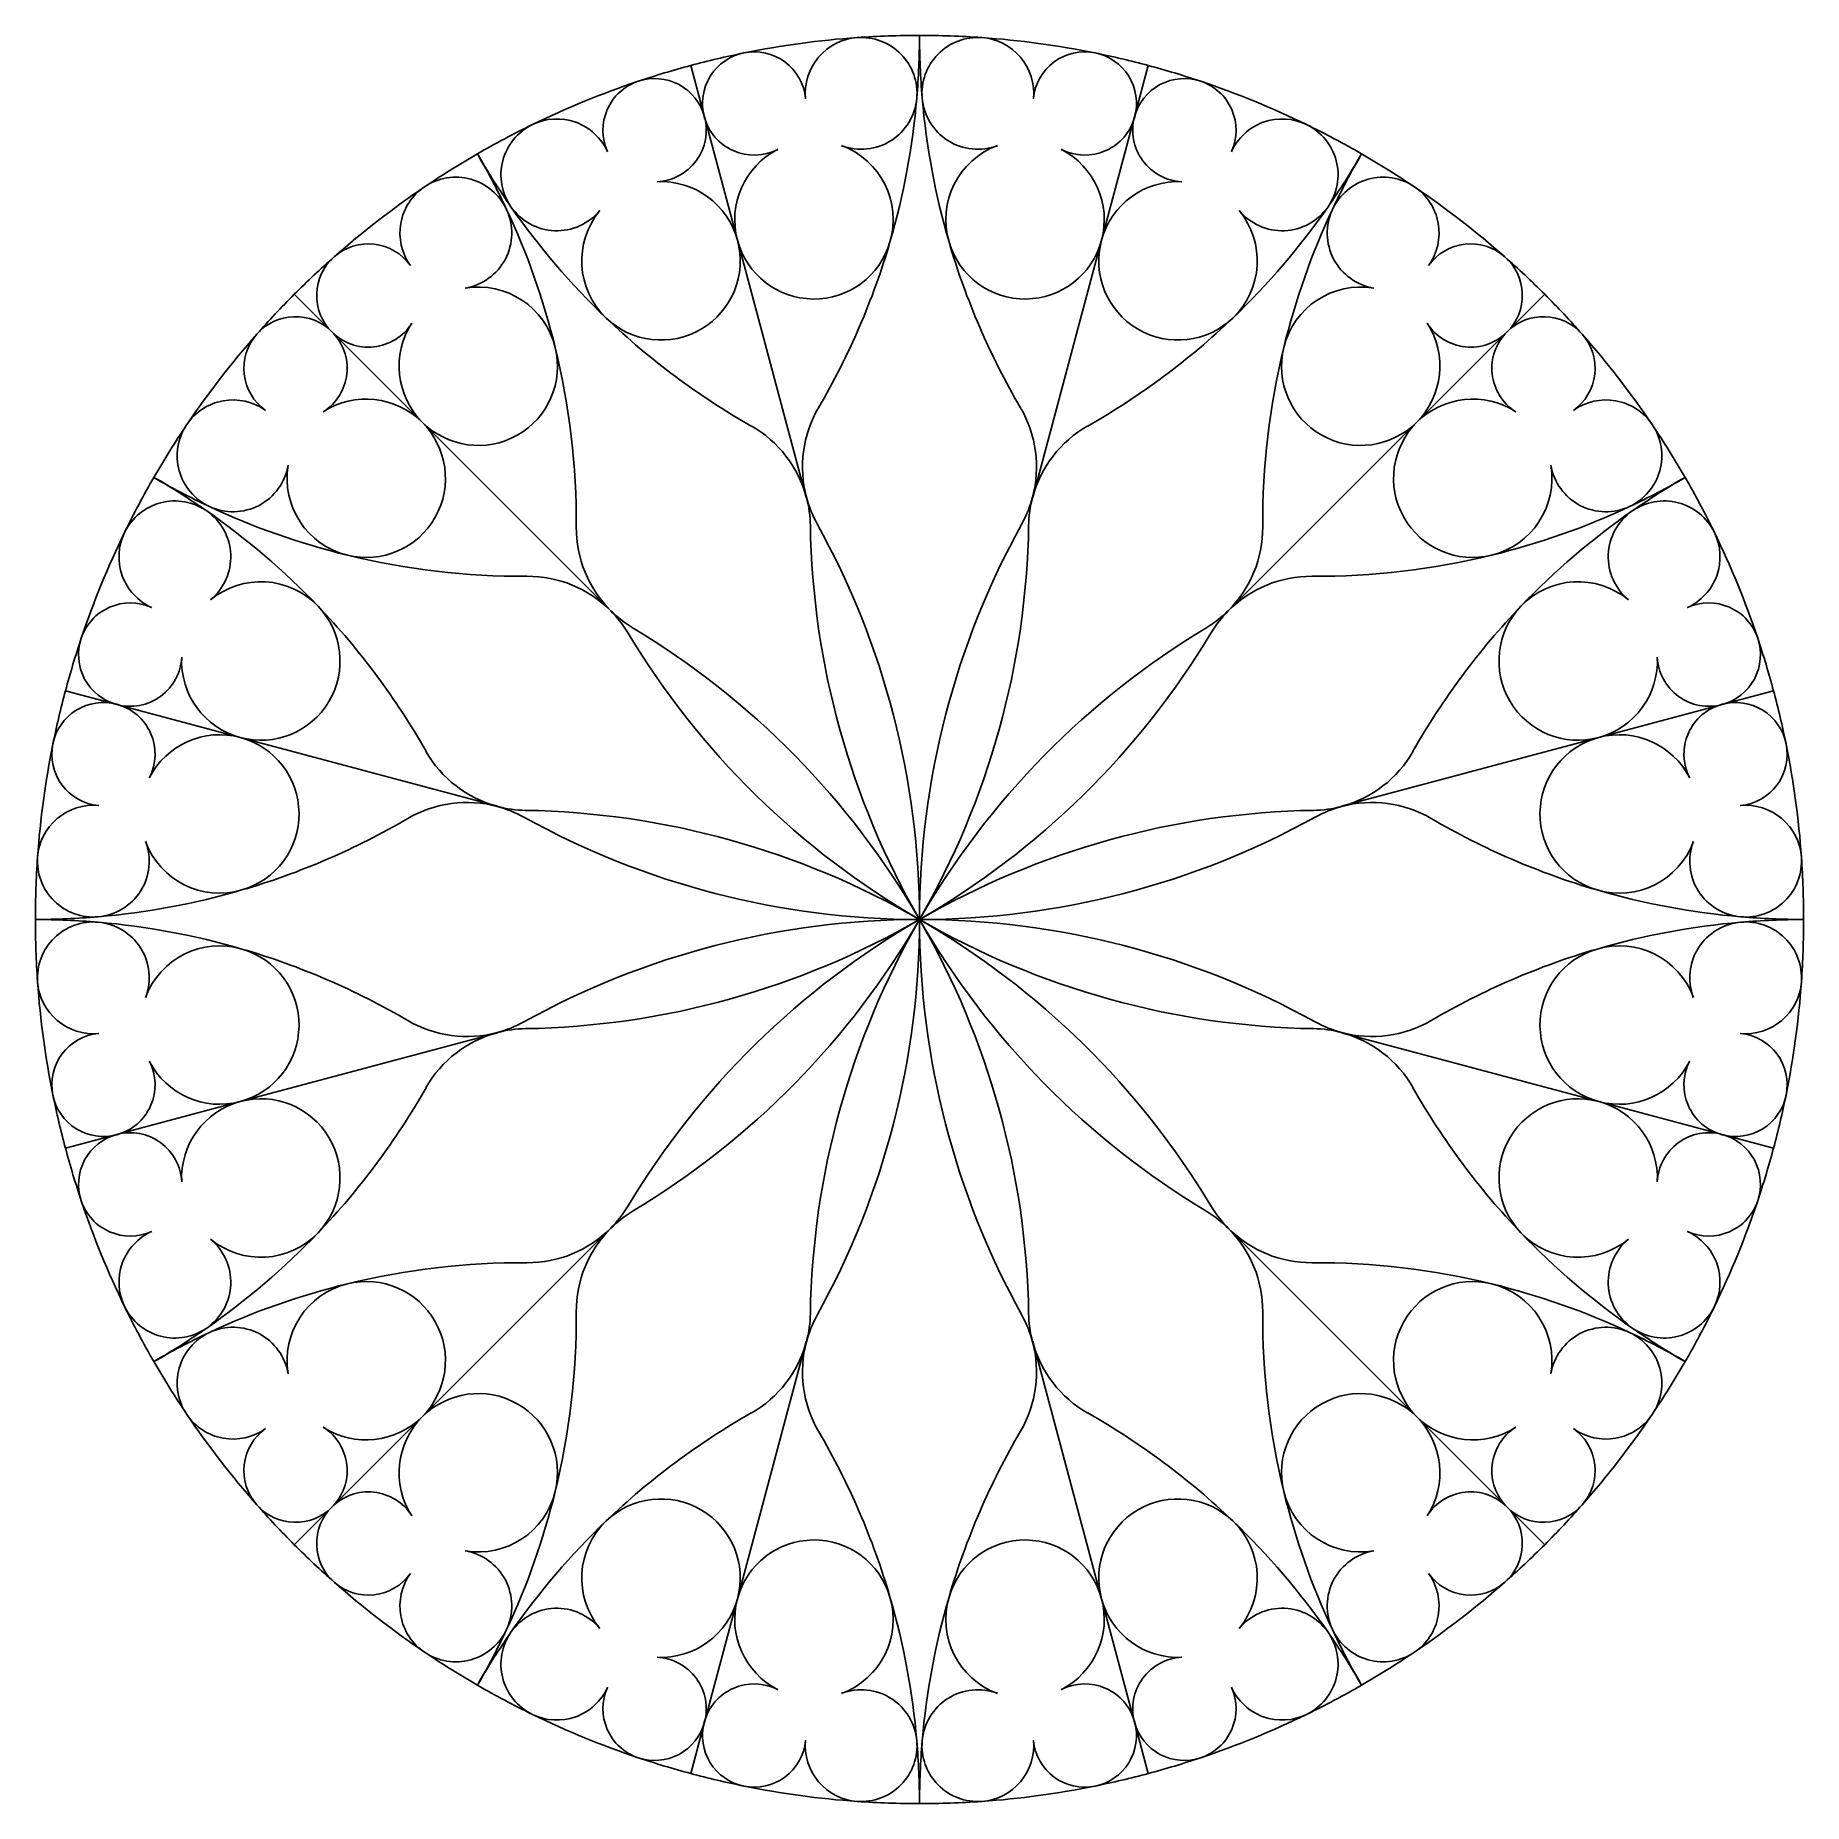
# Model space of a CAD drawing. Extents: x -50 to 50, y -50 to 50.
import ezdxf

# ---------------------------------------------------------------- set-up
doc = ezdxf.new("R2010")
doc.units = 0
doc.layers.add('MODELSKETCH_VISIBLE', color=7, linetype='CONTINUOUS')

msp = doc.modelspace()

# ---------------------------------------------------------------- linework, layer by layer
at = {"layer": 'MODELSKETCH_VISIBLE'}
for p, q in [((-12.16, 45.39), (-12.94, 48.3)), ((-12.16, 45.39), (-12.94, 48.3)), ((12.16, 45.39), (12.94, 48.3)), ((12.16, 45.39), (12.94, 48.3)), ((-10.29, 38.41), (-12.16, 45.39)), ((-10.29, 38.41), (-12.16, 45.39)), ((10.29, 38.41), (12.16, 45.39)), ((10.29, 38.41), (12.16, 45.39)), ((-6.4, 23.87), (-10.29, 38.41)), ((-6.4, 23.87), (-10.29, 38.41)), ((6.4, 23.87), (10.29, 38.41)), ((6.4, 23.87), (10.29, 38.41)), ((-33.23, 33.23), (-35.36, 35.36)), ((-33.23, 33.23), (-35.36, 35.36)), ((33.23, 33.23), (35.36, 35.36)), ((33.23, 33.23), (35.36, 35.36)), ((-28.12, 28.12), (-33.23, 33.23)), ((-28.12, 28.12), (-33.23, 33.23)), ((28.12, 28.12), (33.23, 33.23)), ((28.12, 28.12), (33.23, 33.23)), ((-17.48, 17.48), (-28.12, 28.12)), ((-17.48, 17.48), (-28.12, 28.12)), ((17.48, 17.48), (28.12, 28.12)), ((17.48, 17.48), (28.12, 28.12)), ((-45.39, 12.16), (-48.3, 12.94)), ((-45.39, 12.16), (-48.3, 12.94)), ((-38.41, 10.29), (-45.39, 12.16)), ((-38.41, 10.29), (-45.39, 12.16)), ((38.41, 10.29), (45.39, 12.16)), ((38.41, 10.29), (45.39, 12.16)), ((45.39, 12.16), (48.3, 12.94)), ((45.39, 12.16), (48.3, 12.94)), ((-23.87, 6.4), (-38.41, 10.29)), ((-23.87, 6.4), (-38.41, 10.29)), ((23.87, 6.4), (38.41, 10.29)), ((23.87, 6.4), (38.41, 10.29)), ((-23.87, -6.4), (-38.41, -10.29)), ((-23.87, -6.4), (-38.41, -10.29)), ((23.87, -6.4), (38.41, -10.29)), ((23.87, -6.4), (38.41, -10.29)), ((-38.41, -10.29), (-45.39, -12.16)), ((-38.41, -10.29), (-45.39, -12.16)), ((38.41, -10.29), (45.39, -12.16)), ((38.41, -10.29), (45.39, -12.16)), ((-45.39, -12.16), (-48.3, -12.94)), ((-45.39, -12.16), (-48.3, -12.94)), ((45.39, -12.16), (48.3, -12.94)), ((45.39, -12.16), (48.3, -12.94)), ((-17.48, -17.48), (-28.12, -28.12)), ((-17.48, -17.48), (-28.12, -28.12)), ((17.48, -17.48), (28.12, -28.12)), ((17.48, -17.48), (28.12, -28.12)), ((-6.4, -23.87), (-10.29, -38.41)), ((-6.4, -23.87), (-10.29, -38.41)), ((6.4, -23.87), (10.29, -38.41)), ((6.4, -23.87), (10.29, -38.41)), ((-28.12, -28.12), (-33.23, -33.23)), ((-28.12, -28.12), (-33.23, -33.23)), ((28.12, -28.12), (33.23, -33.23)), ((28.12, -28.12), (33.23, -33.23)), ((-33.23, -33.23), (-35.36, -35.36)), ((-33.23, -33.23), (-35.36, -35.36)), ((33.23, -33.23), (35.36, -35.36)), ((33.23, -33.23), (35.36, -35.36)), ((-10.29, -38.41), (-12.16, -45.39)), ((-10.29, -38.41), (-12.16, -45.39)), ((10.29, -38.41), (12.16, -45.39)), ((10.29, -38.41), (12.16, -45.39)), ((-12.16, -45.39), (-12.94, -48.3)), ((-12.16, -45.39), (-12.94, -48.3)), ((12.16, -45.39), (12.94, -48.3)), ((12.16, -45.39), (12.94, -48.3))]:
    msp.add_line(p, q, dxfattribs=at)
for centre, radius, start, end in [((0, 0), 50, 101.4491, 105), ((-9.35, 46.15), 2.92, 101.4491, 195), ((0, 0), 50, 94.038, 101.4491), ((-9.35, 46.15), 2.92, 5.457, 101.4491), ((-3.3, 46.72), 3.16, 94.038, 185.457), ((0, 0), 50, 90, 94.038), ((-3.3, 46.72), 3.16, 355.1233, 94.038), ((-41.69, 50), 41.69, 355.1233, 0), ((0, 0), 50, 85.962, 90), ((41.69, 50), 41.69, 180, 184.8767), ((41.69, 50), 41.69, 180, 184.8767), ((3.3, 46.72), 3.16, 85.962, 184.8767), ((0, 0), 50, 78.5509, 85.962), ((3.3, 46.72), 3.16, 354.543, 85.962), ((9.35, 46.15), 2.92, 78.5509, 174.543), ((0, 0), 50, 75, 78.5509), ((9.35, 46.15), 2.92, 345, 78.5509), ((0, 0), 50, 105, 108.5509), ((0, 0), 50, 71.4491, 75), ((0, 0), 50, 108.5509, 115.962), ((-14.98, 44.64), 2.92, 108.5509, 204.543), ((-14.98, 44.64), 2.92, 15, 108.5509), ((14.98, 44.64), 2.92, 71.4491, 165), ((14.98, 44.64), 2.92, 335.457, 71.4491), ((0, 0), 50, 64.038, 71.4491), ((-3.3, 46.72), 3.16, 249.5348, 355.1233), ((-41.69, 50), 41.69, 343.723, 355.1233), ((41.69, 50), 41.69, 184.8767, 196.277), ((41.69, 50), 41.69, 184.8767, 196.277), ((3.3, 46.72), 3.16, 184.8767, 290.4652), ((-20.51, 42.11), 3.16, 24.543, 115.962), ((-14.98, 44.64), 2.92, 272.8128, 15), ((-9.35, 46.15), 2.92, 195, 297.1872), ((9.35, 46.15), 2.92, 242.8128, 345), ((14.98, 44.64), 2.92, 165, 267.1872), ((20.51, 42.11), 3.16, 64.038, 155.457), ((0, 0), 50, 115.962, 120), ((-20.51, 42.11), 3.16, 115.962, 214.8767), ((20.51, 42.11), 3.16, 325.1233, 64.038), ((0, 0), 50, 60, 64.038), ((0, 0), 50, 120, 124.038), ((11.1, 64.14), 41.69, 210, 214.8767), ((-61.1, 22.46), 41.69, 25.1233, 30), ((11.1, 64.14), 41.69, 210, 214.8767), ((-5.97, 39.57), 4.48, 117.1872, 195), ((-5.97, 39.57), 4.48, 343.723, 69.5348), ((5.97, 39.57), 4.48, 110.4652, 196.277), ((5.97, 39.57), 4.48, 345, 62.8128), ((-11.1, 64.14), 41.69, 325.1233, 330), ((61.1, 22.46), 41.69, 150, 154.8767), ((61.1, 22.46), 41.69, 150, 154.8767), ((0, 0), 50, 55.962, 60), ((0, 0), 50, 124.038, 131.4491), ((-26.22, 38.82), 3.16, 124.038, 215.457), ((-26.22, 38.82), 3.16, 25.1233, 124.038), ((-14.62, 37.25), 4.48, 15, 92.8128), ((14.62, 37.25), 4.48, 87.1872, 165), ((26.22, 38.82), 3.16, 55.962, 154.8767), ((0, 0), 50, 48.5509, 55.962), ((26.22, 38.82), 3.16, 324.543, 55.962), ((-26.22, 38.82), 3.16, 279.5348, 25.1233), ((-61.1, 22.46), 41.69, 13.723, 25.1233), ((11.1, 64.14), 41.69, 214.8767, 226.277), ((-20.51, 42.11), 3.16, 214.8767, 320.4652), ((11.1, 64.14), 41.69, 214.8767, 226.277), ((-14.62, 37.25), 4.48, 140.4652, 226.277), ((-11.1, 64.14), 41.69, 313.723, 325.1233), ((14.62, 37.25), 4.48, 313.723, 39.5348), ((20.51, 42.11), 3.16, 219.5348, 325.1233), ((61.1, 22.46), 41.69, 154.8767, 166.277), ((61.1, 22.46), 41.69, 154.8767, 166.277), ((26.22, 38.82), 3.16, 154.8767, 260.4652), ((-31.17, 35.29), 2.92, 35.457, 131.4491), ((-14.62, 37.25), 4.48, 226.277, 15), ((-5.97, 39.57), 4.48, 195, 343.723), ((-41.69, 50), 41.69, 329.6455, 343.723), ((-41.69, 50), 41.69, 329.6455, 343.723), ((5.97, 39.57), 4.48, 196.277, 345), ((41.69, 50), 41.69, 196.277, 210.3545), ((41.69, 50), 41.69, 196.277, 210.3545), ((14.62, 37.25), 4.48, 165, 313.723), ((31.17, 35.29), 2.92, 48.5509, 144.543), ((0, 0), 50, 131.4491, 135), ((-31.17, 35.29), 2.92, 131.4491, 225), ((31.17, 35.29), 2.92, 315, 48.5509), ((0, 0), 50, 45, 48.5509), ((0, 0), 50, 135, 138.5509), ((-24.95, 31.29), 4.48, 13.723, 99.5348), ((24.95, 31.29), 4.48, 80.4652, 166.277), ((0, 0), 50, 41.4491, 45), ((-35.29, 31.17), 2.92, 45, 138.5509), ((11.1, 64.14), 41.69, 226.277, 240.3545), ((11.1, 64.14), 41.69, 226.277, 240.3545), ((-11.1, 64.14), 41.69, 299.6455, 313.723), ((-11.1, 64.14), 41.69, 299.6455, 313.723), ((35.29, 31.17), 2.92, 41.4491, 135), ((0, 0), 50, 138.5509, 145.962), ((-35.29, 31.17), 2.92, 138.5509, 234.543), ((-35.29, 31.17), 2.92, 302.8128, 45), ((-31.17, 35.29), 2.92, 225, 327.1872), ((-24.95, 31.29), 4.48, 147.1872, 225), ((24.95, 31.29), 4.48, 315, 32.8128), ((31.17, 35.29), 2.92, 212.8128, 315), ((35.29, 31.17), 2.92, 135, 237.1872), ((35.29, 31.17), 2.92, 305.457, 41.4491), ((0, 0), 50, 34.038, 41.4491), ((-24.95, 31.29), 4.48, 225, 13.723), ((-61.1, 22.46), 41.69, 359.6455, 13.723), ((-61.1, 22.46), 41.69, 359.6455, 13.723), ((61.1, 22.46), 41.69, 166.277, 180.3545), ((61.1, 22.46), 41.69, 166.277, 180.3545), ((24.95, 31.29), 4.48, 166.277, 315), ((-38.82, 26.22), 3.16, 54.543, 145.962), ((-31.29, 24.95), 4.48, 45, 122.8128), ((31.29, 24.95), 4.48, 57.1872, 135), ((38.82, 26.22), 3.16, 34.038, 125.457), ((-31.29, 24.95), 4.48, 256.277, 45), ((0, 25.59), 6.62, 149.6455, 195), ((0, 25.59), 6.62, 345, 30.3545), ((0, 25.59), 6.62, 345, 30.3545), ((31.29, 24.95), 4.48, 135, 283.723), ((0, 0), 50, 145.962, 150), ((-38.82, 26.22), 3.16, 145.962, 244.8767), ((-12.79, 22.16), 6.62, 15, 60.3545), ((-12.79, 22.16), 6.62, 15, 60.3545), ((12.79, 22.16), 6.62, 119.6455, 165), ((38.82, 26.22), 3.16, 295.1233, 34.038), ((0, 0), 50, 30, 34.038), ((0, 0), 50, 150, 154.038), ((-64.14, -11.1), 41.69, 55.1233, 60), ((-38.82, 26.22), 3.16, 244.8767, 350.4652), ((-31.29, 24.95), 4.48, 170.4652, 256.277), ((31.29, 24.95), 4.48, 283.723, 9.5348), ((38.82, 26.22), 3.16, 189.5348, 295.1233), ((64.14, -11.1), 41.69, 120, 124.8767), ((64.14, -11.1), 41.69, 120, 124.8767), ((0, 0), 50, 25.962, 30), ((-22.46, 61.1), 41.69, 240, 244.8767), ((-22.46, 61.1), 41.69, 240, 244.8767), ((22.46, 61.1), 41.69, 295.1233, 300), ((-42.11, 20.51), 3.16, 55.1233, 154.038), ((-64.14, -11.1), 41.69, 43.723, 55.1233), ((-42.11, 20.51), 3.16, 309.5348, 55.1233), ((-22.46, 61.1), 41.69, 244.8767, 256.277), ((-22.46, 61.1), 41.69, 244.8767, 256.277), ((-12.79, 22.16), 6.62, 0.9784, 15), ((0, 25.59), 6.62, 195, 209.0216), ((0, 25.59), 6.62, 330.9784, 345), ((12.79, 22.16), 6.62, 165, 179.0216), ((22.46, 61.1), 41.69, 283.723, 295.1233), ((64.14, -11.1), 41.69, 124.8767, 136.277), ((64.14, -11.1), 41.69, 124.8767, 136.277), ((42.11, 20.51), 3.16, 124.8767, 230.4652), ((42.11, 20.51), 3.16, 25.962, 124.8767), ((-12.79, 22.16), 6.62, 179.6455, 225), ((39.94, 23.06), 46.12, 180.9784, 210), ((-46.12, 0), 46.12, 0, 29.0216), ((46.12, 0), 46.12, 150.9784, 180), ((-39.94, 23.06), 46.12, 330, 359.0216), ((12.79, 22.16), 6.62, 315, 0.3545), ((12.79, 22.16), 6.62, 315, 0.3545), ((0, 0), 50, 154.038, 161.4491), ((-42.11, 20.51), 3.16, 154.038, 245.457), ((42.11, 20.51), 3.16, 294.543, 25.962), ((0, 0), 50, 18.5509, 25.962), ((-22.46, 61.1), 41.69, 256.277, 270.3545), ((-22.46, 61.1), 41.69, 256.277, 270.3545), ((22.46, 61.1), 41.69, 269.6455, 283.723), ((22.46, 61.1), 41.69, 269.6455, 283.723), ((-37.25, 14.62), 4.48, 43.723, 129.5348), ((-22.16, 12.79), 6.62, 45, 90.3545), ((-22.16, 12.79), 6.62, 45, 90.3545), ((22.16, 12.79), 6.62, 89.6455, 135), ((37.25, 14.62), 4.48, 50.4652, 136.277), ((-44.64, 14.98), 2.92, 65.457, 161.4491), ((-37.25, 14.62), 4.48, 255, 43.723), ((-64.14, -11.1), 41.69, 29.6455, 43.723), ((-64.14, -11.1), 41.69, 29.6455, 43.723), ((-12.79, 22.16), 6.62, 225, 239.0216), ((-22.16, 12.79), 6.62, 30.9784, 45), ((12.79, 22.16), 6.62, 300.9784, 315), ((22.16, 12.79), 6.62, 135, 149.0216), ((64.14, -11.1), 41.69, 136.277, 150.3545), ((64.14, -11.1), 41.69, 136.277, 150.3545), ((37.25, 14.62), 4.48, 136.277, 285), ((44.64, 14.98), 2.92, 18.5509, 114.543), ((23.06, 39.94), 46.12, 210.9784, 240), ((-39.94, -23.06), 46.12, 30, 59.0216), ((39.94, -23.06), 46.12, 120.9784, 150), ((-23.06, 39.94), 46.12, 300, 329.0216), ((0, 0), 50, 161.4491, 165), ((-44.64, 14.98), 2.92, 161.4491, 255), ((44.64, 14.98), 2.92, 285, 18.5509), ((0, 0), 50, 15, 18.5509), ((-44.64, 14.98), 2.92, 255, 357.1872), ((-37.25, 14.62), 4.48, 177.1872, 255), ((37.25, 14.62), 4.48, 285, 2.8128), ((44.64, 14.98), 2.92, 182.8128, 285), ((0, 0), 50, 165, 168.5509), ((-46.15, 9.35), 2.92, 75, 168.5509), ((-46.15, 9.35), 2.92, 332.8128, 75), ((46.15, 9.35), 2.92, 105, 207.1872), ((46.15, 9.35), 2.92, 11.4491, 105), ((0, 0), 50, 11.4491, 15), ((-39.57, 5.97), 4.48, 75, 152.8128), ((-39.57, 5.97), 4.48, 286.277, 75), ((39.57, 5.97), 4.48, 105, 253.723), ((39.57, 5.97), 4.48, 27.1872, 105), ((0, 0), 50, 168.5509, 175.962), ((-46.15, 9.35), 2.92, 168.5509, 264.543), ((-22.16, 12.79), 6.62, 209.6455, 255), ((22.16, 12.79), 6.62, 285, 330.3545), ((22.16, 12.79), 6.62, 285, 330.3545), ((46.15, 9.35), 2.92, 275.457, 11.4491), ((0, 0), 50, 4.038, 11.4491), ((-46.72, 3.3), 3.16, 84.543, 175.962), ((-25.59, 0), 6.62, 75, 120.3545), ((-25.59, 0), 6.62, 75, 120.3545), ((-22.16, 12.79), 6.62, 255, 269.0216), ((-25.59, 0), 6.62, 60.9784, 75), ((-23.06, -39.94), 46.12, 60, 89.0216), ((23.06, -39.94), 46.12, 90.9784, 120), ((22.16, 12.79), 6.62, 270.9784, 285), ((25.59, 0), 6.62, 105, 119.0216), ((25.59, 0), 6.62, 59.6455, 105), ((46.72, 3.3), 3.16, 4.038, 95.457), ((-50, 41.69), 41.69, 286.277, 300.3545), ((-50, 41.69), 41.69, 286.277, 300.3545), ((0, 46.12), 46.12, 240.9784, 270), ((0, 46.12), 46.12, 270, 299.0216), ((50, 41.69), 41.69, 239.6455, 253.723), ((50, 41.69), 41.69, 239.6455, 253.723), ((-46.72, 3.3), 3.16, 274.8767, 20.4652), ((-39.57, 5.97), 4.48, 200.4652, 286.277), ((39.57, 5.97), 4.48, 253.723, 339.5348), ((46.72, 3.3), 3.16, 159.5348, 265.1233), ((0, 0), 50, 175.962, 180), ((-46.72, 3.3), 3.16, 175.962, 274.8767), ((46.72, 3.3), 3.16, 265.1233, 4.038), ((0, 0), 50, 0, 4.038), ((-50, 41.69), 41.69, 274.8767, 286.277), ((-50, 41.69), 41.69, 274.8767, 286.277), ((50, 41.69), 41.69, 253.723, 265.1233), ((-50, 41.69), 41.69, 270, 274.8767), ((-50, 41.69), 41.69, 270, 274.8767), ((0, 0), 50, 180, 184.038), ((-50, -41.69), 41.69, 85.1233, 90), ((0, -46.12), 46.12, 90, 119.0216), ((-23.06, 39.94), 46.12, 270.9784, 300), ((23.06, -39.94), 46.12, 120, 149.0216), ((-46.12, 0), 46.12, 330.9784, 0), ((23.06, 39.94), 46.12, 240, 269.0216), ((0, -46.12), 46.12, 60.9784, 90), ((-23.06, -39.94), 46.12, 30.9784, 60), ((-39.94, -23.06), 46.12, 0.9784, 30), ((46.12, 0), 46.12, 180, 209.0216), ((50, 41.69), 41.69, 265.1233, 270), ((50, -41.69), 41.69, 90, 94.8767), ((50, -41.69), 41.69, 90, 94.8767), ((0, 0), 50, 355.962, 0), ((-46.72, -3.3), 3.16, 85.1233, 184.038), ((-50, -41.69), 41.69, 73.723, 85.1233), ((-46.72, -3.3), 3.16, 339.5348, 85.1233), ((-39.94, 23.06), 46.12, 300.9784, 330), ((39.94, -23.06), 46.12, 150, 179.0216), ((39.94, 23.06), 46.12, 210, 239.0216), ((50, -41.69), 41.69, 94.8767, 106.277), ((50, -41.69), 41.69, 94.8767, 106.277), ((46.72, -3.3), 3.16, 94.8767, 200.4652), ((46.72, -3.3), 3.16, 355.962, 94.8767), ((-39.57, -5.97), 4.48, 73.723, 159.5348), ((-39.57, -5.97), 4.48, 285, 73.723), ((-50, -41.69), 41.69, 59.6455, 73.723), ((-50, -41.69), 41.69, 59.6455, 73.723), ((50, -41.69), 41.69, 106.277, 120.3545), ((50, -41.69), 41.69, 106.277, 120.3545), ((39.57, -5.97), 4.48, 106.277, 255), ((39.57, -5.97), 4.48, 20.4652, 106.277), ((-46.72, -3.3), 3.16, 184.038, 275.457), ((0, 0), 50, 184.038, 191.4491), ((46.72, -3.3), 3.16, 264.543, 355.962), ((0, 0), 50, 348.5509, 355.962), ((-25.59, 0), 6.62, 239.6455, 285), ((-25.59, 0), 6.62, 285, 299.0216), ((25.59, 0), 6.62, 240.9784, 255), ((25.59, 0), 6.62, 255, 300.3545), ((25.59, 0), 6.62, 255, 300.3545), ((-46.15, -9.35), 2.92, 95.457, 191.4491), ((-22.16, -12.79), 6.62, 105, 150.3545), ((-22.16, -12.79), 6.62, 105, 150.3545), ((-22.16, -12.79), 6.62, 90.9784, 105), ((22.16, -12.79), 6.62, 75, 89.0216), ((22.16, -12.79), 6.62, 29.6455, 75), ((46.15, -9.35), 2.92, 348.5509, 84.543), ((-46.15, -9.35), 2.92, 285, 27.1872), ((-39.57, -5.97), 4.48, 207.1872, 285), ((39.57, -5.97), 4.48, 255, 332.8128), ((46.15, -9.35), 2.92, 152.8128, 255), ((-46.15, -9.35), 2.92, 191.4491, 285), ((0, 0), 50, 191.4491, 195), ((-64.14, 11.1), 41.69, 316.277, 330.3545), ((-64.14, 11.1), 41.69, 316.277, 330.3545), ((64.14, 11.1), 41.69, 209.6455, 223.723), ((64.14, 11.1), 41.69, 209.6455, 223.723), ((46.15, -9.35), 2.92, 255, 348.5509), ((0, 0), 50, 345, 348.5509), ((-37.25, -14.62), 4.48, 105, 182.8128), ((-37.25, -14.62), 4.48, 316.277, 105), ((37.25, -14.62), 4.48, 75, 223.723), ((37.25, -14.62), 4.48, 357.1872, 75), ((0, 0), 50, 195, 198.5509), ((-44.64, -14.98), 2.92, 105, 198.5509), ((-44.64, -14.98), 2.92, 2.8128, 105), ((44.64, -14.98), 2.92, 75, 177.1872), ((44.64, -14.98), 2.92, 341.4491, 75), ((0, 0), 50, 341.4491, 345), ((0, 0), 50, 198.5509, 205.962), ((-44.64, -14.98), 2.92, 198.5509, 294.543), ((44.64, -14.98), 2.92, 245.457, 341.4491), ((0, 0), 50, 334.038, 341.4491), ((-22.16, -12.79), 6.62, 315, 329.0216), ((-12.79, -22.16), 6.62, 120.9784, 135), ((12.79, -22.16), 6.62, 45, 59.0216), ((22.16, -12.79), 6.62, 210.9784, 225), ((-42.11, -20.51), 3.16, 114.543, 205.962), ((-64.14, 11.1), 41.69, 304.8767, 316.277), ((-64.14, 11.1), 41.69, 304.8767, 316.277), ((-37.25, -14.62), 4.48, 230.4652, 316.277), ((-22.16, -12.79), 6.62, 269.6455, 315), ((-12.79, -22.16), 6.62, 135, 180.3545), ((-12.79, -22.16), 6.62, 135, 180.3545), ((22.16, -12.79), 6.62, 225, 270.3545), ((22.16, -12.79), 6.62, 225, 270.3545), ((12.79, -22.16), 6.62, 359.6455, 45), ((37.25, -14.62), 4.48, 223.723, 309.5348), ((64.14, 11.1), 41.69, 223.723, 235.1233), ((42.11, -20.51), 3.16, 334.038, 65.457), ((-42.11, -20.51), 3.16, 304.8767, 50.4652), ((42.11, -20.51), 3.16, 129.5348, 235.1233), ((-22.46, -61.1), 41.69, 89.6455, 103.723), ((-22.46, -61.1), 41.69, 89.6455, 103.723), ((22.46, -61.1), 41.69, 76.277, 90.3545), ((22.46, -61.1), 41.69, 76.277, 90.3545), ((-22.46, -61.1), 41.69, 103.723, 115.1233), ((-31.29, -24.95), 4.48, 103.723, 189.5348), ((-31.29, -24.95), 4.48, 315, 103.723), ((31.29, -24.95), 4.48, 76.277, 225), ((22.46, -61.1), 41.69, 64.8767, 76.277), ((22.46, -61.1), 41.69, 64.8767, 76.277), ((31.29, -24.95), 4.48, 350.4652, 76.277), ((0, 0), 50, 205.962, 210), ((-42.11, -20.51), 3.16, 205.962, 304.8767), ((42.11, -20.51), 3.16, 235.1233, 334.038), ((0, 0), 50, 330, 334.038), ((-61.1, -22.46), 41.69, 346.277, 0.3545), ((-61.1, -22.46), 41.69, 346.277, 0.3545), ((-12.79, -22.16), 6.62, 345, 359.0216), ((0, -25.59), 6.62, 150.9784, 165), ((0, -25.59), 6.62, 15, 29.0216), ((12.79, -22.16), 6.62, 180.9784, 195), ((61.1, -22.46), 41.69, 179.6455, 193.723), ((61.1, -22.46), 41.69, 179.6455, 193.723), ((-64.14, 11.1), 41.69, 300, 304.8767), ((-64.14, 11.1), 41.69, 300, 304.8767), ((-22.46, -61.1), 41.69, 115.1233, 120), ((-38.82, -26.22), 3.16, 115.1233, 214.038), ((-38.82, -26.22), 3.16, 9.5348, 115.1233), ((-12.79, -22.16), 6.62, 299.6455, 345), ((0, -25.59), 6.62, 165, 210.3545), ((0, -25.59), 6.62, 165, 210.3545), ((0, -25.59), 6.62, 329.6455, 15), ((12.79, -22.16), 6.62, 195, 240.3545), ((12.79, -22.16), 6.62, 195, 240.3545), ((38.82, -26.22), 3.16, 64.8767, 170.4652), ((22.46, -61.1), 41.69, 60, 64.8767), ((22.46, -61.1), 41.69, 60, 64.8767), ((38.82, -26.22), 3.16, 325.962, 64.8767), ((64.14, 11.1), 41.69, 235.1233, 240), ((0, 0), 50, 210, 214.038), ((0, 0), 50, 325.962, 330), ((-24.95, -31.29), 4.48, 346.277, 135), ((24.95, -31.29), 4.48, 45, 193.723), ((-38.82, -26.22), 3.16, 214.038, 305.457), ((0, 0), 50, 214.038, 221.4491), ((11.1, -64.14), 41.69, 119.6455, 133.723), ((11.1, -64.14), 41.69, 119.6455, 133.723), ((-11.1, -64.14), 41.69, 46.277, 60.3545), ((-11.1, -64.14), 41.69, 46.277, 60.3545), ((38.82, -26.22), 3.16, 234.543, 325.962), ((0, 0), 50, 318.5509, 325.962), ((-35.29, -31.17), 2.92, 125.457, 221.4491), ((-31.29, -24.95), 4.48, 237.1872, 315), ((-35.29, -31.17), 2.92, 315, 57.1872), ((-24.95, -31.29), 4.48, 135, 212.8128), ((-41.69, -50), 41.69, 16.277, 30.3545), ((-41.69, -50), 41.69, 16.277, 30.3545), ((41.69, -50), 41.69, 149.6455, 163.723), ((41.69, -50), 41.69, 149.6455, 163.723), ((31.29, -24.95), 4.48, 225, 302.8128), ((24.95, -31.29), 4.48, 327.1872, 45), ((35.29, -31.17), 2.92, 122.8128, 225), ((35.29, -31.17), 2.92, 318.5509, 54.543), ((-31.17, -35.29), 2.92, 32.8128, 135), ((-24.95, -31.29), 4.48, 260.4652, 346.277), ((-61.1, -22.46), 41.69, 334.8767, 346.277), ((-61.1, -22.46), 41.69, 334.8767, 346.277), ((-14.62, -37.25), 4.48, 345, 133.723), ((14.62, -37.25), 4.48, 46.277, 195), ((24.95, -31.29), 4.48, 193.723, 279.5348), ((61.1, -22.46), 41.69, 193.723, 205.1233), ((31.17, -35.29), 2.92, 45, 147.1872), ((-35.29, -31.17), 2.92, 221.4491, 315), ((0, 0), 50, 221.4491, 225), ((-31.17, -35.29), 2.92, 135, 228.5509), ((31.17, -35.29), 2.92, 311.4491, 45), ((35.29, -31.17), 2.92, 225, 318.5509), ((0, 0), 50, 315, 318.5509), ((11.1, -64.14), 41.69, 133.723, 145.1233), ((-14.62, -37.25), 4.48, 133.723, 219.5348), ((-11.1, -64.14), 41.69, 34.8767, 46.277), ((-11.1, -64.14), 41.69, 34.8767, 46.277), ((14.62, -37.25), 4.48, 320.4652, 46.277), ((0, 0), 50, 225, 228.5509), ((-26.22, -38.82), 3.16, 334.8767, 80.4652), ((-5.97, -39.57), 4.48, 16.277, 165), ((5.97, -39.57), 4.48, 15, 163.723), ((26.22, -38.82), 3.16, 99.5348, 205.1233), ((0, 0), 50, 311.4491, 315), ((-31.17, -35.29), 2.92, 228.5509, 324.543), ((-26.22, -38.82), 3.16, 144.543, 235.962), ((26.22, -38.82), 3.16, 304.038, 35.457), ((31.17, -35.29), 2.92, 215.457, 311.4491), ((0, 0), 50, 228.5509, 235.962), ((0, 0), 50, 304.038, 311.4491), ((-20.51, -42.11), 3.16, 39.5348, 145.1233), ((-14.62, -37.25), 4.48, 267.1872, 345), ((-5.97, -39.57), 4.48, 165, 242.8128), ((-5.97, -39.57), 4.48, 290.4652, 16.277), ((-41.69, -50), 41.69, 4.8767, 16.277), ((-41.69, -50), 41.69, 4.8767, 16.277), ((41.69, -50), 41.69, 163.723, 175.1233), ((5.97, -39.57), 4.48, 163.723, 249.5348), ((5.97, -39.57), 4.48, 297.1872, 15), ((14.62, -37.25), 4.48, 195, 272.8128), ((20.51, -42.11), 3.16, 34.8767, 140.4652), ((-26.22, -38.82), 3.16, 235.962, 334.8767), ((-61.1, -22.46), 41.69, 330, 334.8767), ((-61.1, -22.46), 41.69, 330, 334.8767), ((11.1, -64.14), 41.69, 145.1233, 150), ((-20.51, -42.11), 3.16, 145.1233, 244.038), ((20.51, -42.11), 3.16, 295.962, 34.8767), ((-11.1, -64.14), 41.69, 30, 34.8767), ((-11.1, -64.14), 41.69, 30, 34.8767), ((61.1, -22.46), 41.69, 205.1233, 210), ((26.22, -38.82), 3.16, 205.1233, 304.038), ((0, 0), 50, 235.962, 240), ((-14.98, -44.64), 2.92, 345, 87.1872), ((14.98, -44.64), 2.92, 92.8128, 195), ((0, 0), 50, 300, 304.038), ((0, 0), 50, 240, 244.038), ((-20.51, -42.11), 3.16, 244.038, 335.457), ((-14.98, -44.64), 2.92, 155.457, 251.4491), ((-9.35, -46.15), 2.92, 62.8128, 165), ((-3.3, -46.72), 3.16, 4.8767, 110.4652), ((3.3, -46.72), 3.16, 69.5348, 175.1233), ((9.35, -46.15), 2.92, 15, 117.1872), ((14.98, -44.64), 2.92, 288.5509, 24.543), ((20.51, -42.11), 3.16, 204.543, 295.962), ((0, 0), 50, 295.962, 300), ((0, 0), 50, 244.038, 251.4491), ((0, 0), 50, 288.5509, 295.962), ((-14.98, -44.64), 2.92, 251.4491, 345), ((-9.35, -46.15), 2.92, 165, 258.5509), ((9.35, -46.15), 2.92, 281.4491, 15), ((14.98, -44.64), 2.92, 195, 288.5509), ((-9.35, -46.15), 2.92, 258.5509, 354.543), ((-3.3, -46.72), 3.16, 174.543, 265.962), ((-3.3, -46.72), 3.16, 265.962, 4.8767), ((-41.69, -50), 41.69, 0, 4.8767), ((-41.69, -50), 41.69, 0, 4.8767), ((41.69, -50), 41.69, 175.1233, 180), ((3.3, -46.72), 3.16, 175.1233, 274.038), ((3.3, -46.72), 3.16, 274.038, 5.457), ((9.35, -46.15), 2.92, 185.457, 281.4491), ((0, 0), 50, 251.4491, 255), ((0, 0), 50, 285, 288.5509), ((0, 0), 50, 255, 258.5509), ((0, 0), 50, 281.4491, 285), ((0, 0), 50, 258.5509, 265.962), ((0, 0), 50, 265.962, 270), ((0, 0), 50, 270, 274.038), ((0, 0), 50, 274.038, 281.4491)]:
    msp.add_arc(centre, radius, start, end, dxfattribs=at)

doc.saveas('drawing.dxf')
